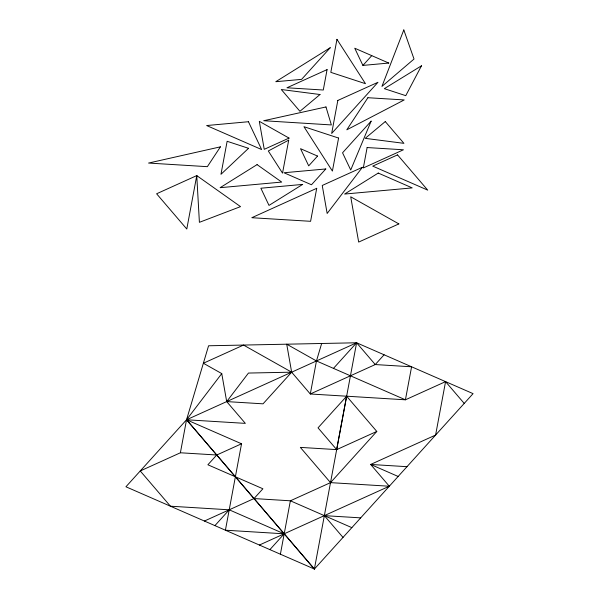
<?xml version="1.0" encoding="UTF-8"?>
<svg xmlns="http://www.w3.org/2000/svg" width="599" height="599" viewBox="0 0 599 599"><rect width="100%" height="100%" fill="white"/><g stroke="black" fill="none" stroke-linecap="round" stroke-linejoin="round"><path stroke-width="0.9" d="M280.399 554.21L284.181 533.814L229.222 509.809L170.43 506.2L140.241 470.956L180.389 452.777L186.544 419.764L208.572 345.773L356.607 342.778L473.068 393.64L314.385 569.05L125.932 486.777L186.544 419.764L221.757 373.596L203.375 363.241L243.523 345.061L291.653 372.181L310.304 393.985L346.641 396.216L318.032 427.843L336.683 449.624L376.793 431.437L346.619 396.201L336.653 449.609L300.346 447.393L330.521 482.637L389.298 486.231L370.661 464.45L435.6 435.054L445.566 381.638L405.418 399.803L346.619 396.201M221.757 373.596L226.699 401.592L263.036 403.831L291.653 372.204L286.719 344.193L316.459 360.95L405.418 399.803L411.588 366.79L375.251 364.559L356.607 342.778L186.551 419.772L241.539 443.784L225.411 530.205L284.181 533.814L269.902 549.627M259.404 545.038L284.211 533.799L290.373 500.801L330.521 482.637L376.793 431.437M291.653 372.181L248.458 373.057L226.699 401.592L245.343 423.373L186.551 419.764L314.385 569.05L356.607 342.778L333.456 368.4M321.663 343.482L316.459 360.95L310.304 393.985L375.251 364.559L384.094 354.788M403.793 29.95L381.93 86.421L414.021 59.039L403.816 29.957M362.919 65.418L371.762 55.632M214.914 525.623L229.222 509.809L254.006 498.555L262.901 488.777L207.89 464.779L216.733 455L180.389 452.777M248.54 148.312L220.971 174.309L227.133 141.289L248.54 148.312M216.726 455.015L241.539 443.784M204.416 521.033L229.222 509.809M284.218 533.784L389.298 486.231M406.991 466.688L370.661 464.45L398.14 476.46M254.051 498.555L290.373 500.801L351.845 527.644M360.688 517.858L324.351 515.642L343.002 537.415M445.566 381.638L464.225 403.419M186.551 419.772L314.385 569.05M196.757 175.604L186.791 229.028L156.609 193.777L196.757 175.604L240.528 206.625L199.4 222.326L196.757 175.604M327.084 69.611L323.28 90.015L286.943 87.783L327.084 69.611M336.967 39.324L330.813 72.352L365.472 83.688L336.945 39.332M316.721 188.303L310.596 221.308L251.797 217.714L316.729 188.311M337.821 100.46L331.659 133.472L377.962 82.295L337.814 100.46M367.127 147.549L363.316 167.952L403.456 149.78L367.127 147.549M288.703 140.144L282.533 173.133L268.307 150.97L288.703 140.144M338.592 138.055L332.4 171.067L303.955 126.703L338.592 138.055M371.133 121.155L350.722 169.989L342.546 152.797L371.133 121.155M421.486 65.793L405.763 95.668L384.341 88.659L421.486 65.793M220.425 146.837L207.359 166.672L148.567 163.055L220.425 146.837M367.906 97.719L346.791 129.818L404.213 99.936L367.906 97.719M362.38 167.301L327.159 213.461L322.24 185.473L362.38 167.301M330.229 47.74L301.611 79.36L275.772 81.711L330.229 47.74M317.545 156.077L308.702 165.856L300.526 148.687L317.545 156.077M325.796 168.955L311.48 184.769L284.001 172.759L325.796 168.955M320.001 94.522L299.934 111.302L281.283 89.513L320.001 94.522M385.277 121.567L365.21 138.347L403.928 143.348L385.277 121.567M257.076 164.62L220.11 187.689L281.702 182.074L257.076 164.62M302.652 184.41L269.003 205.405L260.864 188.221L302.66 184.41M378.246 173.066L344.59 194.061L412.224 187.899L378.246 173.066M289.055 138.092L264.241 149.323L259.307 121.32L289.055 138.092M397.534 154.886L372.728 166.118L427.708 190.123L397.534 154.886M398.852 223.906L358.681 242.078L350.714 196.794L398.852 223.906M325.976 106.951L263.732 120.728L331.367 124.936L325.976 106.951M388.751 63.052L362.904 65.418L354.743 48.22L388.751 63.052M248.443 121.724L206.64 125.543L261.636 149.555L248.443 121.724"/></g></svg>
